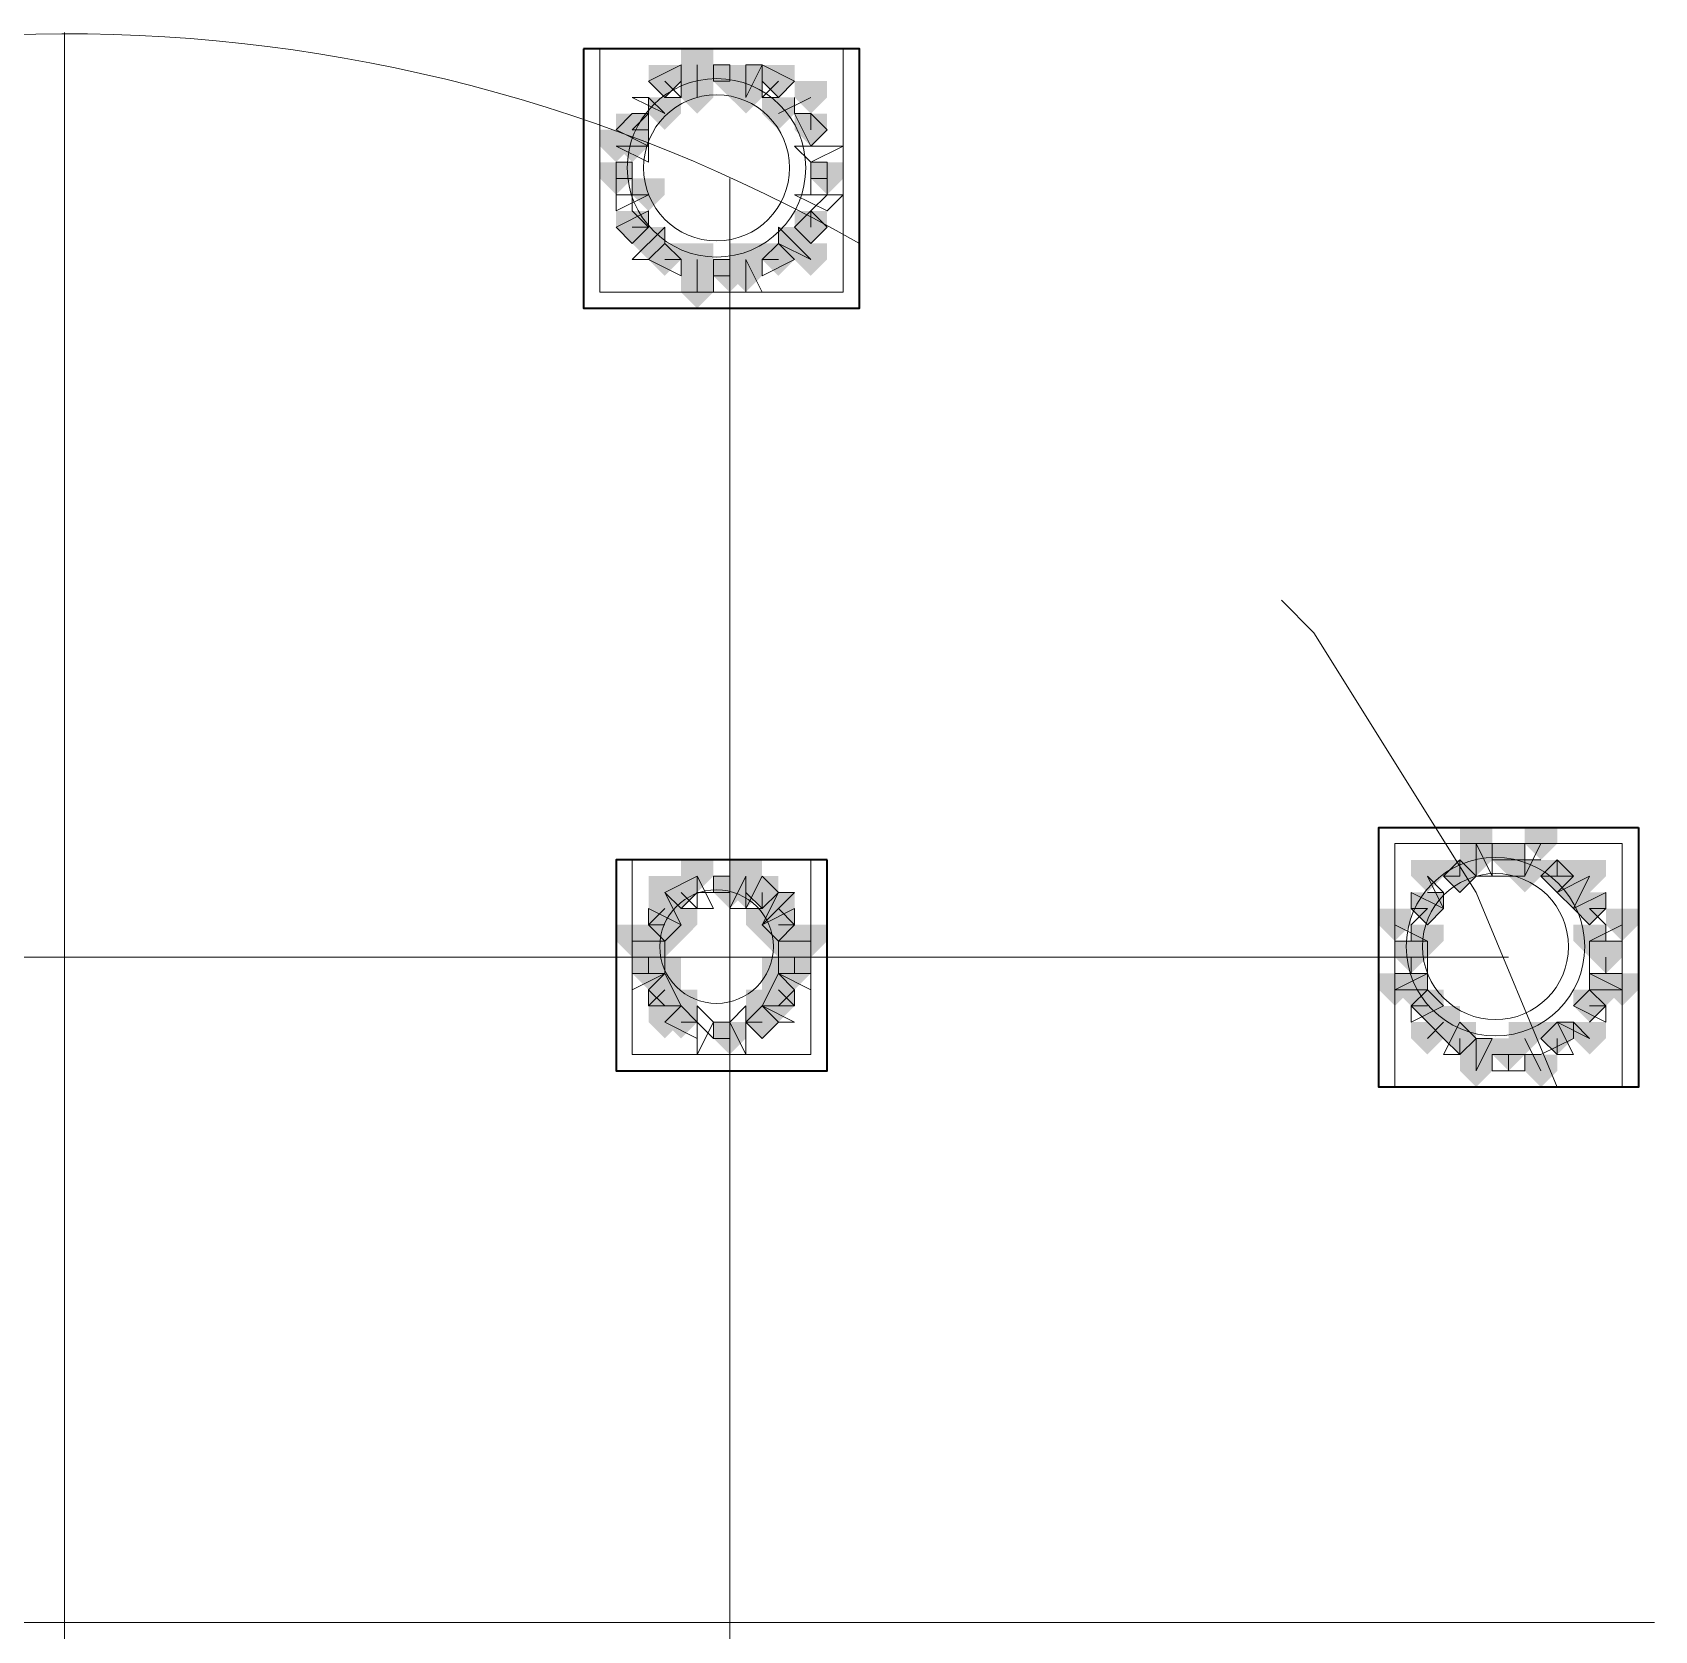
# Model space of a CAD drawing. Header units: millimetres. Extents: x 2315 to 4619, y 1334 to 1897.
# Drawn here: x 4157.93 to 4164.03, y 1541.67 to 1547.68 of the extents above; entities that cross this region are included whole.
import ezdxf

# ---------------------------------------------------------------- set-up
doc = ezdxf.new("R2010")
doc.units = ezdxf.units.MM
for name, color, linetype, true_color in [('PDF_10', 7, 'Continuous', 0x00b85c), ('PDF_AXIS', 7, 'Continuous', 0x00b85c), ('PDF_柱构件', 7, 'Continuous', 0x00b85c), ('PDF_转运站初步方案', 7, 'Continuous', 0x00b85c)]:
    doc.layers.add(name, color=color, linetype=linetype, true_color=true_color)
doc.layers.add('PDF_中心线层', color=1, linetype='Continuous')
doc.layers.add('PDF_粗实线层', color=7, linetype='Continuous')

msp = doc.modelspace()

# ---------------------------------------------------------------- hatches: boundary and pattern name
at = {"layer": 'PDF_10', "transparency": 33554559}
for points in [[(4160.3059, 1547.5601), (4160.2448, 1547.5601), (4160.2448, 1547.499), (4160.3059, 1547.4379), (4160.367, 1547.499), (4160.367, 1547.5601)], [(4160.3059, 1547.5601), (4160.2448, 1547.5601), (4160.2448, 1547.499), (4160.3059, 1547.4379), (4160.367, 1547.499), (4160.367, 1547.5601)], [(4160.5502, 1547.5601), (4160.4891, 1547.5601), (4160.4891, 1547.499), (4160.5502, 1547.4379), (4160.6113, 1547.499), (4160.6113, 1547.5601)], [(4160.5502, 1547.5601), (4160.4891, 1547.5601), (4160.4891, 1547.499), (4160.5502, 1547.4379), (4160.6113, 1547.499), (4160.6113, 1547.5601)], [(4160.7335, 1547.5601), (4160.6724, 1547.5601), (4160.6724, 1547.499), (4160.7335, 1547.4379), (4160.7945, 1547.499), (4160.7945, 1547.5601)], [(4160.7335, 1547.5601), (4160.6724, 1547.5601), (4160.6724, 1547.499), (4160.7335, 1547.4379), (4160.7945, 1547.499), (4160.7945, 1547.5601)], [(4160.1837, 1547.3768), (4160.1226, 1547.3768), (4160.1226, 1547.3157), (4160.1837, 1547.2547), (4160.2448, 1547.3157), (4160.2448, 1547.3768)], [(4160.1837, 1547.3768), (4160.1226, 1547.3768), (4160.1226, 1547.3157), (4160.1837, 1547.2547), (4160.2448, 1547.3157), (4160.2448, 1547.3768)], [(4160.8556, 1547.3768), (4160.7945, 1547.3768), (4160.7945, 1547.3157), (4160.8556, 1547.2547), (4160.9167, 1547.3157), (4160.9167, 1547.3768)], [(4160.8556, 1547.3768), (4160.7945, 1547.3768), (4160.7945, 1547.3157), (4160.8556, 1547.2547), (4160.9167, 1547.3157), (4160.9167, 1547.3768)], [(4160.8556, 1547.3768), (4160.7945, 1547.3768), (4160.7945, 1547.3157), (4160.8556, 1547.2547), (4160.9167, 1547.3157), (4160.9167, 1547.3768)], [(4160.1226, 1547.1936), (4160.0616, 1547.1936), (4160.0616, 1547.1325), (4160.1226, 1547.0714), (4160.1837, 1547.1325), (4160.1837, 1547.1936)], [(4160.1226, 1547.1936), (4160.0616, 1547.1936), (4160.0616, 1547.1325), (4160.1226, 1547.0714), (4160.1837, 1547.1325), (4160.1837, 1547.1936)], [(4160.9167, 1547.1936), (4160.8556, 1547.1936), (4160.8556, 1547.1325), (4160.9167, 1547.0714), (4160.9778, 1547.1325), (4160.9778, 1547.1936)], [(4160.9167, 1547.1936), (4160.8556, 1547.1936), (4160.8556, 1547.1325), (4160.9167, 1547.0714), (4160.9778, 1547.1325), (4160.9778, 1547.1936)], [(4160.1837, 1547.0103), (4160.1226, 1547.0103), (4160.1226, 1546.9493), (4160.1837, 1546.8882), (4160.2448, 1546.9493), (4160.2448, 1547.0103)], [(4160.1837, 1547.0103), (4160.1226, 1547.0103), (4160.1226, 1546.9493), (4160.1837, 1546.8882), (4160.2448, 1546.9493), (4160.2448, 1547.0103)], [(4160.8556, 1547.0103), (4160.7945, 1547.0103), (4160.7945, 1546.9493), (4160.8556, 1546.8882), (4160.9167, 1546.9493), (4160.9167, 1547.0103)], [(4160.8556, 1547.0103), (4160.7945, 1547.0103), (4160.7945, 1546.9493), (4160.8556, 1546.8882), (4160.9167, 1546.9493), (4160.9167, 1547.0103)], [(4160.8556, 1547.0103), (4160.7945, 1547.0103), (4160.7945, 1546.9493), (4160.8556, 1546.8882), (4160.9167, 1546.9493), (4160.9167, 1547.0103)], [(4160.3059, 1546.8882), (4160.2448, 1546.8882), (4160.2448, 1546.8271), (4160.3059, 1546.766), (4160.367, 1546.8271), (4160.367, 1546.8882)], [(4160.3059, 1546.8882), (4160.2448, 1546.8882), (4160.2448, 1546.8271), (4160.3059, 1546.766), (4160.367, 1546.8271), (4160.367, 1546.8882)], [(4160.7335, 1546.8882), (4160.6724, 1546.8882), (4160.6724, 1546.8271), (4160.7335, 1546.766), (4160.7945, 1546.8271), (4160.7945, 1546.8882)], [(4160.7335, 1546.8882), (4160.6724, 1546.8882), (4160.6724, 1546.8271), (4160.7335, 1546.766), (4160.7945, 1546.8271), (4160.7945, 1546.8882)], [(4160.5502, 1546.8271), (4160.4891, 1546.8271), (4160.4891, 1546.766), (4160.5502, 1546.7049), (4160.6113, 1546.766), (4160.6113, 1546.8271)], [(4160.5502, 1546.8271), (4160.4891, 1546.8271), (4160.4891, 1546.766), (4160.5502, 1546.7049), (4160.6113, 1546.766), (4160.6113, 1546.8271)], [(4160.5502, 1546.8271), (4160.4891, 1546.8271), (4160.4891, 1546.766), (4160.5502, 1546.7049), (4160.6113, 1546.766), (4160.6113, 1546.8271)], [(4163.4821, 1544.6282), (4163.421, 1544.6282), (4163.421, 1544.5671), (4163.4821, 1544.506), (4163.5432, 1544.5671), (4163.5432, 1544.6282)], [(4163.4821, 1544.6282), (4163.421, 1544.6282), (4163.421, 1544.5671), (4163.4821, 1544.506), (4163.5432, 1544.5671), (4163.5432, 1544.6282)], [(4163.4821, 1544.6282), (4163.421, 1544.6282), (4163.421, 1544.5671), (4163.4821, 1544.506), (4163.5432, 1544.5671), (4163.5432, 1544.6282)], [(4163.2989, 1544.5671), (4163.2378, 1544.5671), (4163.2378, 1544.506), (4163.2989, 1544.4449), (4163.3599, 1544.506), (4163.3599, 1544.5671)], [(4163.2989, 1544.5671), (4163.2378, 1544.5671), (4163.2378, 1544.506), (4163.2989, 1544.4449), (4163.3599, 1544.506), (4163.3599, 1544.5671)], [(4163.6653, 1544.5671), (4163.6043, 1544.5671), (4163.6043, 1544.506), (4163.6653, 1544.4449), (4163.7264, 1544.506), (4163.7264, 1544.5671)], [(4163.6653, 1544.5671), (4163.6043, 1544.5671), (4163.6043, 1544.506), (4163.6653, 1544.4449), (4163.7264, 1544.506), (4163.7264, 1544.5671)], [(4160.367, 1544.506), (4160.3059, 1544.506), (4160.3059, 1544.4449), (4160.367, 1544.3839), (4160.428, 1544.4449), (4160.428, 1544.506)], [(4160.367, 1544.506), (4160.3059, 1544.506), (4160.3059, 1544.4449), (4160.367, 1544.3839), (4160.428, 1544.4449), (4160.428, 1544.506)], [(4160.5502, 1544.506), (4160.4891, 1544.506), (4160.4891, 1544.4449), (4160.5502, 1544.3839), (4160.6113, 1544.4449), (4160.6113, 1544.506)], [(4160.5502, 1544.506), (4160.4891, 1544.506), (4160.4891, 1544.4449), (4160.5502, 1544.3839), (4160.6113, 1544.4449), (4160.6113, 1544.506)], [(4160.6724, 1544.506), (4160.6113, 1544.506), (4160.6113, 1544.4449), (4160.6724, 1544.3839), (4160.7335, 1544.4449), (4160.7335, 1544.506)], [(4160.6724, 1544.506), (4160.6113, 1544.506), (4160.6113, 1544.4449), (4160.6724, 1544.3839), (4160.7335, 1544.4449), (4160.7335, 1544.506)], [(4163.1767, 1544.4449), (4163.1156, 1544.4449), (4163.1156, 1544.3839), (4163.1767, 1544.3228), (4163.2378, 1544.3839), (4163.2378, 1544.4449)], [(4163.1767, 1544.4449), (4163.1156, 1544.4449), (4163.1156, 1544.3839), (4163.1767, 1544.3228), (4163.2378, 1544.3839), (4163.2378, 1544.4449)], [(4163.7875, 1544.4449), (4163.7264, 1544.4449), (4163.7264, 1544.3839), (4163.7875, 1544.3228), (4163.8486, 1544.3839), (4163.8486, 1544.4449)], [(4163.7875, 1544.4449), (4163.7264, 1544.4449), (4163.7264, 1544.3839), (4163.7875, 1544.3228), (4163.8486, 1544.3839), (4163.8486, 1544.4449)], [(4160.3059, 1544.3839), (4160.2448, 1544.3839), (4160.2448, 1544.3228), (4160.3059, 1544.2617), (4160.367, 1544.3228), (4160.367, 1544.3839)], [(4160.3059, 1544.3839), (4160.2448, 1544.3839), (4160.2448, 1544.3228), (4160.3059, 1544.2617), (4160.367, 1544.3228), (4160.367, 1544.3839)], [(4160.7335, 1544.3839), (4160.6724, 1544.3839), (4160.6724, 1544.3228), (4160.7335, 1544.2617), (4160.7945, 1544.3228), (4160.7945, 1544.3839)], [(4160.7335, 1544.3839), (4160.6724, 1544.3839), (4160.6724, 1544.3228), (4160.7335, 1544.2617), (4160.7945, 1544.3228), (4160.7945, 1544.3839)], [(4160.2448, 1544.2617), (4160.1837, 1544.2617), (4160.1837, 1544.2006), (4160.2448, 1544.1395), (4160.3059, 1544.2006), (4160.3059, 1544.2617)], [(4160.2448, 1544.2617), (4160.1837, 1544.2617), (4160.1837, 1544.2006), (4160.2448, 1544.1395), (4160.3059, 1544.2006), (4160.3059, 1544.2617)], [(4160.2448, 1544.2617), (4160.1837, 1544.2617), (4160.1837, 1544.2006), (4160.2448, 1544.1395), (4160.3059, 1544.2006), (4160.3059, 1544.2617)], [(4160.7945, 1544.2617), (4160.7335, 1544.2617), (4160.7335, 1544.2006), (4160.7945, 1544.1395), (4160.8556, 1544.2006), (4160.8556, 1544.2617)], [(4160.7945, 1544.2617), (4160.7335, 1544.2617), (4160.7335, 1544.2006), (4160.7945, 1544.1395), (4160.8556, 1544.2006), (4160.8556, 1544.2617)], [(4160.7945, 1544.2617), (4160.7335, 1544.2617), (4160.7335, 1544.2006), (4160.7945, 1544.1395), (4160.8556, 1544.2006), (4160.8556, 1544.2617)], [(4163.1156, 1544.2617), (4163.0545, 1544.2617), (4163.0545, 1544.2006), (4163.1156, 1544.1395), (4163.1767, 1544.2006), (4163.1767, 1544.2617)], [(4163.1156, 1544.2617), (4163.0545, 1544.2617), (4163.0545, 1544.2006), (4163.1156, 1544.1395), (4163.1767, 1544.2006), (4163.1767, 1544.2617)], [(4163.8486, 1544.2617), (4163.7875, 1544.2617), (4163.7875, 1544.2006), (4163.8486, 1544.1395), (4163.9097, 1544.2006), (4163.9097, 1544.2617)], [(4163.8486, 1544.2617), (4163.7875, 1544.2617), (4163.7875, 1544.2006), (4163.8486, 1544.1395), (4163.9097, 1544.2006), (4163.9097, 1544.2617)], [(4163.8486, 1544.2617), (4163.7875, 1544.2617), (4163.7875, 1544.2006), (4163.8486, 1544.1395), (4163.9097, 1544.2006), (4163.9097, 1544.2617)], [(4160.3059, 1544.1395), (4160.2448, 1544.1395), (4160.2448, 1544.0784), (4160.3059, 1544.0174), (4160.367, 1544.0784), (4160.367, 1544.1395)], [(4160.3059, 1544.1395), (4160.2448, 1544.1395), (4160.2448, 1544.0784), (4160.3059, 1544.0174), (4160.367, 1544.0784), (4160.367, 1544.1395)], [(4160.7335, 1544.1395), (4160.6724, 1544.1395), (4160.6724, 1544.0784), (4160.7335, 1544.0174), (4160.7945, 1544.0784), (4160.7945, 1544.1395)], [(4160.7335, 1544.1395), (4160.6724, 1544.1395), (4160.6724, 1544.0784), (4160.7335, 1544.0174), (4160.7945, 1544.0784), (4160.7945, 1544.1395)], [(4163.1767, 1544.0784), (4163.1156, 1544.0784), (4163.1156, 1544.0174), (4163.1767, 1543.9563), (4163.2378, 1544.0174), (4163.2378, 1544.0784)], [(4163.1767, 1544.0784), (4163.1156, 1544.0784), (4163.1156, 1544.0174), (4163.1767, 1543.9563), (4163.2378, 1544.0174), (4163.2378, 1544.0784)], [(4163.7875, 1544.0784), (4163.7264, 1544.0784), (4163.7264, 1544.0174), (4163.7875, 1543.9563), (4163.8486, 1544.0174), (4163.8486, 1544.0784)], [(4163.7875, 1544.0784), (4163.7264, 1544.0784), (4163.7264, 1544.0174), (4163.7875, 1543.9563), (4163.8486, 1544.0174), (4163.8486, 1544.0784)], [(4160.367, 1544.0174), (4160.3059, 1544.0174), (4160.3059, 1543.9563), (4160.367, 1543.8952), (4160.428, 1543.9563), (4160.428, 1544.0174)], [(4160.367, 1544.0174), (4160.3059, 1544.0174), (4160.3059, 1543.9563), (4160.367, 1543.8952), (4160.428, 1543.9563), (4160.428, 1544.0174)], [(4160.6724, 1544.0174), (4160.6113, 1544.0174), (4160.6113, 1543.9563), (4160.6724, 1543.8952), (4160.7335, 1543.9563), (4160.7335, 1544.0174)], [(4160.6724, 1544.0174), (4160.6113, 1544.0174), (4160.6113, 1543.9563), (4160.6724, 1543.8952), (4160.7335, 1543.9563), (4160.7335, 1544.0174)], [(4160.6724, 1544.0174), (4160.6113, 1544.0174), (4160.6113, 1543.9563), (4160.6724, 1543.8952), (4160.7335, 1543.9563), (4160.7335, 1544.0174)], [(4160.5502, 1543.9563), (4160.4891, 1543.9563), (4160.4891, 1543.8952), (4160.5502, 1543.8341), (4160.6113, 1543.8952), (4160.6113, 1543.9563)], [(4160.5502, 1543.9563), (4160.4891, 1543.9563), (4160.4891, 1543.8952), (4160.5502, 1543.8341), (4160.6113, 1543.8952), (4160.6113, 1543.9563)], [(4163.2989, 1543.9563), (4163.2378, 1543.9563), (4163.2378, 1543.8952), (4163.2989, 1543.8341), (4163.3599, 1543.8952), (4163.3599, 1543.9563)], [(4163.2989, 1543.9563), (4163.2378, 1543.9563), (4163.2378, 1543.8952), (4163.2989, 1543.8341), (4163.3599, 1543.8952), (4163.3599, 1543.9563)], [(4163.6653, 1543.9563), (4163.6043, 1543.9563), (4163.6043, 1543.8952), (4163.6653, 1543.8341), (4163.7264, 1543.8952), (4163.7264, 1543.9563)], [(4163.6653, 1543.9563), (4163.6043, 1543.9563), (4163.6043, 1543.8952), (4163.6653, 1543.8341), (4163.7264, 1543.8952), (4163.7264, 1543.9563)], [(4163.4821, 1543.8952), (4163.421, 1543.8952), (4163.421, 1543.8341), (4163.4821, 1543.773), (4163.5432, 1543.8341), (4163.5432, 1543.8952)], [(4163.4821, 1543.8952), (4163.421, 1543.8952), (4163.421, 1543.8341), (4163.4821, 1543.773), (4163.5432, 1543.8341), (4163.5432, 1543.8952)]]:
    msp.add_hatch(color=256, dxfattribs=at).paths.add_polyline_path(points)
at = {"layer": 'PDF_柱构件', "transparency": 33554559}
for points in [[(4160.428, 1547.6211), (4160.367, 1547.6211), (4160.367, 1547.5601), (4160.428, 1547.499), (4160.4891, 1547.5601), (4160.4891, 1547.6211)], [(4160.428, 1547.5601), (4160.367, 1547.5601), (4160.367, 1547.499), (4160.428, 1547.4379), (4160.4891, 1547.499), (4160.4891, 1547.5601)], [(4160.6113, 1547.5601), (4160.5502, 1547.5601), (4160.5502, 1547.499), (4160.6113, 1547.4379), (4160.6724, 1547.499), (4160.6724, 1547.5601)], [(4160.428, 1547.499), (4160.367, 1547.499), (4160.367, 1547.4379), (4160.428, 1547.3768), (4160.4891, 1547.4379), (4160.4891, 1547.499)], [(4160.6113, 1547.499), (4160.5502, 1547.499), (4160.5502, 1547.4379), (4160.6113, 1547.3768), (4160.6724, 1547.4379), (4160.6724, 1547.499)], [(4160.8556, 1547.499), (4160.7945, 1547.499), (4160.7945, 1547.4379), (4160.8556, 1547.3768), (4160.9167, 1547.4379), (4160.9167, 1547.499)], [(4160.3059, 1547.4379), (4160.2448, 1547.4379), (4160.2448, 1547.3768), (4160.3059, 1547.3157), (4160.367, 1547.3768), (4160.367, 1547.4379)], [(4160.7335, 1547.4379), (4160.6724, 1547.4379), (4160.6724, 1547.3768), (4160.7335, 1547.3157), (4160.7945, 1547.3768), (4160.7945, 1547.4379)], [(4160.1226, 1547.3157), (4160.0616, 1547.3157), (4160.0616, 1547.2547), (4160.1226, 1547.1936), (4160.1837, 1547.2547), (4160.1837, 1547.3157)], [(4160.1837, 1547.3157), (4160.1226, 1547.3157), (4160.1226, 1547.2547), (4160.1837, 1547.1936), (4160.2448, 1547.2547), (4160.2448, 1547.3157)], [(4160.2448, 1547.1325), (4160.1837, 1547.1325), (4160.1837, 1547.0714), (4160.2448, 1547.0103), (4160.3059, 1547.0714), (4160.3059, 1547.1325)], [(4160.2448, 1546.9493), (4160.1837, 1546.9493), (4160.1837, 1546.8882), (4160.2448, 1546.8271), (4160.3059, 1546.8882), (4160.3059, 1546.9493)], [(4160.7945, 1546.9493), (4160.7335, 1546.9493), (4160.7335, 1546.8882), (4160.7945, 1546.8271), (4160.8556, 1546.8882), (4160.8556, 1546.9493)], [(4160.428, 1546.8882), (4160.367, 1546.8882), (4160.367, 1546.8271), (4160.428, 1546.766), (4160.4891, 1546.8271), (4160.4891, 1546.8882)], [(4160.6113, 1546.8882), (4160.5502, 1546.8882), (4160.5502, 1546.8271), (4160.6113, 1546.766), (4160.6724, 1546.8271), (4160.6724, 1546.8882)], [(4160.8556, 1546.8882), (4160.7945, 1546.8882), (4160.7945, 1546.8271), (4160.8556, 1546.766), (4160.9167, 1546.8271), (4160.9167, 1546.8882)], [(4160.428, 1546.8271), (4160.367, 1546.8271), (4160.367, 1546.766), (4160.428, 1546.7049), (4160.4891, 1546.766), (4160.4891, 1546.8271)], [(4160.6113, 1546.8271), (4160.5502, 1546.8271), (4160.5502, 1546.766), (4160.6113, 1546.7049), (4160.6724, 1546.766), (4160.6724, 1546.8271)], [(4160.428, 1546.766), (4160.367, 1546.766), (4160.367, 1546.7049), (4160.428, 1546.6439), (4160.4891, 1546.7049), (4160.4891, 1546.766)], [(4163.3599, 1544.6893), (4163.2989, 1544.6893), (4163.2989, 1544.6282), (4163.3599, 1544.5671), (4163.421, 1544.6282), (4163.421, 1544.6893)], [(4163.6043, 1544.6893), (4163.5432, 1544.6893), (4163.5432, 1544.6282), (4163.6043, 1544.5671), (4163.6653, 1544.6282), (4163.6653, 1544.6893)], [(4163.3599, 1544.6282), (4163.2989, 1544.6282), (4163.2989, 1544.5671), (4163.3599, 1544.506), (4163.421, 1544.5671), (4163.421, 1544.6282)], [(4160.428, 1544.5671), (4160.367, 1544.5671), (4160.367, 1544.506), (4160.428, 1544.4449), (4160.4891, 1544.506), (4160.4891, 1544.5671)], [(4160.6113, 1544.5671), (4160.5502, 1544.5671), (4160.5502, 1544.506), (4160.6113, 1544.4449), (4160.6724, 1544.506), (4160.6724, 1544.5671)], [(4163.1767, 1544.5671), (4163.1156, 1544.5671), (4163.1156, 1544.506), (4163.1767, 1544.4449), (4163.2378, 1544.506), (4163.2378, 1544.5671)], [(4163.5432, 1544.5671), (4163.4821, 1544.5671), (4163.4821, 1544.506), (4163.5432, 1544.4449), (4163.6043, 1544.506), (4163.6043, 1544.5671)], [(4163.7875, 1544.5671), (4163.7264, 1544.5671), (4163.7264, 1544.506), (4163.7875, 1544.4449), (4163.8486, 1544.506), (4163.8486, 1544.5671)], [(4160.3059, 1544.506), (4160.2448, 1544.506), (4160.2448, 1544.4449), (4160.3059, 1544.3839), (4160.367, 1544.4449), (4160.367, 1544.506)], [(4160.6113, 1544.506), (4160.5502, 1544.506), (4160.5502, 1544.4449), (4160.6113, 1544.3839), (4160.6724, 1544.4449), (4160.6724, 1544.506)], [(4163.7264, 1544.506), (4163.6653, 1544.506), (4163.6653, 1544.4449), (4163.7264, 1544.3839), (4163.7875, 1544.4449), (4163.7875, 1544.506)], [(4160.3059, 1544.4449), (4160.2448, 1544.4449), (4160.2448, 1544.3839), (4160.3059, 1544.3228), (4160.367, 1544.3839), (4160.367, 1544.4449)], [(4160.7335, 1544.4449), (4160.6724, 1544.4449), (4160.6724, 1544.3839), (4160.7335, 1544.3228), (4160.7945, 1544.3839), (4160.7945, 1544.4449)], [(4160.367, 1544.3839), (4160.3059, 1544.3839), (4160.3059, 1544.3228), (4160.367, 1544.2617), (4160.428, 1544.3228), (4160.428, 1544.3839)], [(4160.6724, 1544.3839), (4160.6113, 1544.3839), (4160.6113, 1544.3228), (4160.6724, 1544.2617), (4160.7335, 1544.3228), (4160.7335, 1544.3839)], [(4163.0545, 1544.3839), (4162.9935, 1544.3839), (4162.9935, 1544.3228), (4163.0545, 1544.2617), (4163.1156, 1544.3228), (4163.1156, 1544.3839)], [(4163.9097, 1544.3839), (4163.8486, 1544.3839), (4163.8486, 1544.3228), (4163.9097, 1544.2617), (4163.9708, 1544.3228), (4163.9708, 1544.3839)], [(4160.1837, 1544.3228), (4160.1226, 1544.3228), (4160.1226, 1544.2617), (4160.1837, 1544.2006), (4160.2448, 1544.2617), (4160.2448, 1544.3228)], [(4160.2448, 1544.3228), (4160.1837, 1544.3228), (4160.1837, 1544.2617), (4160.2448, 1544.2006), (4160.3059, 1544.2617), (4160.3059, 1544.3228)], [(4160.3059, 1544.3228), (4160.2448, 1544.3228), (4160.2448, 1544.2617), (4160.3059, 1544.2006), (4160.367, 1544.2617), (4160.367, 1544.3228)], [(4160.7335, 1544.3228), (4160.6724, 1544.3228), (4160.6724, 1544.2617), (4160.7335, 1544.2006), (4160.7945, 1544.2617), (4160.7945, 1544.3228)], [(4160.7945, 1544.3228), (4160.7335, 1544.3228), (4160.7335, 1544.2617), (4160.7945, 1544.2006), (4160.8556, 1544.2617), (4160.8556, 1544.3228)], [(4160.8556, 1544.3228), (4160.7945, 1544.3228), (4160.7945, 1544.2617), (4160.8556, 1544.2006), (4160.9167, 1544.2617), (4160.9167, 1544.3228)], [(4163.1767, 1544.3228), (4163.1156, 1544.3228), (4163.1156, 1544.2617), (4163.1767, 1544.2006), (4163.2378, 1544.2617), (4163.2378, 1544.3228)], [(4163.7875, 1544.3228), (4163.7264, 1544.3228), (4163.7264, 1544.2617), (4163.7875, 1544.2006), (4163.8486, 1544.2617), (4163.8486, 1544.3228)], [(4160.2448, 1544.2006), (4160.1837, 1544.2006), (4160.1837, 1544.1395), (4160.2448, 1544.0784), (4160.3059, 1544.1395), (4160.3059, 1544.2006)], [(4160.3059, 1544.2006), (4160.2448, 1544.2006), (4160.2448, 1544.1395), (4160.3059, 1544.0784), (4160.367, 1544.1395), (4160.367, 1544.2006)], [(4160.7335, 1544.2006), (4160.6724, 1544.2006), (4160.6724, 1544.1395), (4160.7335, 1544.0784), (4160.7945, 1544.1395), (4160.7945, 1544.2006)], [(4160.7945, 1544.2006), (4160.7335, 1544.2006), (4160.7335, 1544.1395), (4160.7945, 1544.0784), (4160.8556, 1544.1395), (4160.8556, 1544.2006)], [(4163.0545, 1544.1395), (4162.9935, 1544.1395), (4162.9935, 1544.0784), (4163.0545, 1544.0174), (4163.1156, 1544.0784), (4163.1156, 1544.1395)], [(4163.1156, 1544.1395), (4163.0545, 1544.1395), (4163.0545, 1544.0784), (4163.1156, 1544.0174), (4163.1767, 1544.0784), (4163.1767, 1544.1395)], [(4163.8486, 1544.1395), (4163.7875, 1544.1395), (4163.7875, 1544.0784), (4163.8486, 1544.0174), (4163.9097, 1544.0784), (4163.9097, 1544.1395)], [(4163.9097, 1544.1395), (4163.8486, 1544.1395), (4163.8486, 1544.0784), (4163.9097, 1544.0174), (4163.9708, 1544.0784), (4163.9708, 1544.1395)], [(4160.3059, 1544.0784), (4160.2448, 1544.0784), (4160.2448, 1544.0174), (4160.3059, 1543.9563), (4160.367, 1544.0174), (4160.367, 1544.0784)], [(4160.367, 1544.0784), (4160.3059, 1544.0784), (4160.3059, 1544.0174), (4160.367, 1543.9563), (4160.428, 1544.0174), (4160.428, 1544.0784)], [(4160.6724, 1544.0784), (4160.6113, 1544.0784), (4160.6113, 1544.0174), (4160.6724, 1543.9563), (4160.7335, 1544.0174), (4160.7335, 1544.0784)], [(4160.7335, 1544.0784), (4160.6724, 1544.0784), (4160.6724, 1544.0174), (4160.7335, 1543.9563), (4160.7945, 1544.0174), (4160.7945, 1544.0784)], [(4160.3059, 1544.0174), (4160.2448, 1544.0174), (4160.2448, 1543.9563), (4160.3059, 1543.8952), (4160.367, 1543.9563), (4160.367, 1544.0174)], [(4163.2378, 1544.0174), (4163.1767, 1544.0174), (4163.1767, 1543.9563), (4163.2378, 1543.8952), (4163.2989, 1543.9563), (4163.2989, 1544.0174)], [(4163.1767, 1543.9563), (4163.1156, 1543.9563), (4163.1156, 1543.8952), (4163.1767, 1543.8341), (4163.2378, 1543.8952), (4163.2378, 1543.9563)], [(4163.5432, 1543.9563), (4163.4821, 1543.9563), (4163.4821, 1543.8952), (4163.5432, 1543.8341), (4163.6043, 1543.8952), (4163.6043, 1543.9563)], [(4163.7875, 1543.9563), (4163.7264, 1543.9563), (4163.7264, 1543.8952), (4163.7875, 1543.8341), (4163.8486, 1543.8952), (4163.8486, 1543.9563)], [(4163.3599, 1543.8952), (4163.2989, 1543.8952), (4163.2989, 1543.8341), (4163.3599, 1543.773), (4163.421, 1543.8341), (4163.421, 1543.8952)], [(4163.3599, 1543.8341), (4163.2989, 1543.8341), (4163.2989, 1543.773), (4163.3599, 1543.712), (4163.421, 1543.773), (4163.421, 1543.8341)], [(4163.6043, 1543.8341), (4163.5432, 1543.8341), (4163.5432, 1543.773), (4163.6043, 1543.712), (4163.6653, 1543.773), (4163.6653, 1543.8341)]]:
    msp.add_hatch(color=256, dxfattribs=at).paths.add_polyline_path(points)
at = {"layer": 'PDF_转运站初步方案', "transparency": 33554559}
for points in [[(4160.3059, 1547.5601), (4160.2448, 1547.5601), (4160.2448, 1547.499), (4160.3059, 1547.4379), (4160.367, 1547.499), (4160.367, 1547.5601)], [(4160.3059, 1547.5601), (4160.2448, 1547.5601), (4160.2448, 1547.499), (4160.3059, 1547.4379), (4160.367, 1547.499), (4160.367, 1547.5601)], [(4160.5502, 1547.5601), (4160.4891, 1547.5601), (4160.4891, 1547.499), (4160.5502, 1547.4379), (4160.6113, 1547.499), (4160.6113, 1547.5601)], [(4160.5502, 1547.5601), (4160.4891, 1547.5601), (4160.4891, 1547.499), (4160.5502, 1547.4379), (4160.6113, 1547.499), (4160.6113, 1547.5601)], [(4160.7335, 1547.5601), (4160.6724, 1547.5601), (4160.6724, 1547.499), (4160.7335, 1547.4379), (4160.7945, 1547.499), (4160.7945, 1547.5601)], [(4160.7335, 1547.5601), (4160.6724, 1547.5601), (4160.6724, 1547.499), (4160.7335, 1547.4379), (4160.7945, 1547.499), (4160.7945, 1547.5601)], [(4160.1837, 1547.3768), (4160.1226, 1547.3768), (4160.1226, 1547.3157), (4160.1837, 1547.2547), (4160.2448, 1547.3157), (4160.2448, 1547.3768)], [(4160.1837, 1547.3768), (4160.1226, 1547.3768), (4160.1226, 1547.3157), (4160.1837, 1547.2547), (4160.2448, 1547.3157), (4160.2448, 1547.3768)], [(4160.8556, 1547.3768), (4160.7945, 1547.3768), (4160.7945, 1547.3157), (4160.8556, 1547.2547), (4160.9167, 1547.3157), (4160.9167, 1547.3768)], [(4160.8556, 1547.3768), (4160.7945, 1547.3768), (4160.7945, 1547.3157), (4160.8556, 1547.2547), (4160.9167, 1547.3157), (4160.9167, 1547.3768)], [(4160.1226, 1547.1936), (4160.0616, 1547.1936), (4160.0616, 1547.1325), (4160.1226, 1547.0714), (4160.1837, 1547.1325), (4160.1837, 1547.1936)], [(4160.1226, 1547.1936), (4160.0616, 1547.1936), (4160.0616, 1547.1325), (4160.1226, 1547.0714), (4160.1837, 1547.1325), (4160.1837, 1547.1936)], [(4160.9167, 1547.1936), (4160.8556, 1547.1936), (4160.8556, 1547.1325), (4160.9167, 1547.0714), (4160.9778, 1547.1325), (4160.9778, 1547.1936)], [(4160.9167, 1547.1936), (4160.8556, 1547.1936), (4160.8556, 1547.1325), (4160.9167, 1547.0714), (4160.9778, 1547.1325), (4160.9778, 1547.1936)], [(4160.1837, 1547.0103), (4160.1226, 1547.0103), (4160.1226, 1546.9493), (4160.1837, 1546.8882), (4160.2448, 1546.9493), (4160.2448, 1547.0103)], [(4160.1837, 1547.0103), (4160.1226, 1547.0103), (4160.1226, 1546.9493), (4160.1837, 1546.8882), (4160.2448, 1546.9493), (4160.2448, 1547.0103)], [(4160.8556, 1547.0103), (4160.7945, 1547.0103), (4160.7945, 1546.9493), (4160.8556, 1546.8882), (4160.9167, 1546.9493), (4160.9167, 1547.0103)], [(4160.8556, 1547.0103), (4160.7945, 1547.0103), (4160.7945, 1546.9493), (4160.8556, 1546.8882), (4160.9167, 1546.9493), (4160.9167, 1547.0103)], [(4160.3059, 1546.8882), (4160.2448, 1546.8882), (4160.2448, 1546.8271), (4160.3059, 1546.766), (4160.367, 1546.8271), (4160.367, 1546.8882)], [(4160.3059, 1546.8882), (4160.2448, 1546.8882), (4160.2448, 1546.8271), (4160.3059, 1546.766), (4160.367, 1546.8271), (4160.367, 1546.8882)], [(4160.7335, 1546.8882), (4160.6724, 1546.8882), (4160.6724, 1546.8271), (4160.7335, 1546.766), (4160.7945, 1546.8271), (4160.7945, 1546.8882)], [(4160.7335, 1546.8882), (4160.6724, 1546.8882), (4160.6724, 1546.8271), (4160.7335, 1546.766), (4160.7945, 1546.8271), (4160.7945, 1546.8882)], [(4160.5502, 1546.8271), (4160.4891, 1546.8271), (4160.4891, 1546.766), (4160.5502, 1546.7049), (4160.6113, 1546.766), (4160.6113, 1546.8271)], [(4160.5502, 1546.8271), (4160.4891, 1546.8271), (4160.4891, 1546.766), (4160.5502, 1546.7049), (4160.6113, 1546.766), (4160.6113, 1546.8271)], [(4163.4821, 1544.6282), (4163.421, 1544.6282), (4163.421, 1544.5671), (4163.4821, 1544.506), (4163.5432, 1544.5671), (4163.5432, 1544.6282)], [(4163.4821, 1544.6282), (4163.421, 1544.6282), (4163.421, 1544.5671), (4163.4821, 1544.506), (4163.5432, 1544.5671), (4163.5432, 1544.6282)], [(4163.2989, 1544.5671), (4163.2378, 1544.5671), (4163.2378, 1544.506), (4163.2989, 1544.4449), (4163.3599, 1544.506), (4163.3599, 1544.5671)], [(4163.2989, 1544.5671), (4163.2378, 1544.5671), (4163.2378, 1544.506), (4163.2989, 1544.4449), (4163.3599, 1544.506), (4163.3599, 1544.5671)], [(4163.6653, 1544.5671), (4163.6043, 1544.5671), (4163.6043, 1544.506), (4163.6653, 1544.4449), (4163.7264, 1544.506), (4163.7264, 1544.5671)], [(4163.6653, 1544.5671), (4163.6043, 1544.5671), (4163.6043, 1544.506), (4163.6653, 1544.4449), (4163.7264, 1544.506), (4163.7264, 1544.5671)], [(4160.367, 1544.506), (4160.3059, 1544.506), (4160.3059, 1544.4449), (4160.367, 1544.3839), (4160.428, 1544.4449), (4160.428, 1544.506)], [(4160.367, 1544.506), (4160.3059, 1544.506), (4160.3059, 1544.4449), (4160.367, 1544.3839), (4160.428, 1544.4449), (4160.428, 1544.506)], [(4160.5502, 1544.506), (4160.4891, 1544.506), (4160.4891, 1544.4449), (4160.5502, 1544.3839), (4160.6113, 1544.4449), (4160.6113, 1544.506)], [(4160.5502, 1544.506), (4160.4891, 1544.506), (4160.4891, 1544.4449), (4160.5502, 1544.3839), (4160.6113, 1544.4449), (4160.6113, 1544.506)], [(4160.6724, 1544.506), (4160.6113, 1544.506), (4160.6113, 1544.4449), (4160.6724, 1544.3839), (4160.7335, 1544.4449), (4160.7335, 1544.506)], [(4160.6724, 1544.506), (4160.6113, 1544.506), (4160.6113, 1544.4449), (4160.6724, 1544.3839), (4160.7335, 1544.4449), (4160.7335, 1544.506)], [(4163.1767, 1544.4449), (4163.1156, 1544.4449), (4163.1156, 1544.3839), (4163.1767, 1544.3228), (4163.2378, 1544.3839), (4163.2378, 1544.4449)], [(4163.1767, 1544.4449), (4163.1156, 1544.4449), (4163.1156, 1544.3839), (4163.1767, 1544.3228), (4163.2378, 1544.3839), (4163.2378, 1544.4449)], [(4163.7875, 1544.4449), (4163.7264, 1544.4449), (4163.7264, 1544.3839), (4163.7875, 1544.3228), (4163.8486, 1544.3839), (4163.8486, 1544.4449)], [(4163.7875, 1544.4449), (4163.7264, 1544.4449), (4163.7264, 1544.3839), (4163.7875, 1544.3228), (4163.8486, 1544.3839), (4163.8486, 1544.4449)], [(4160.3059, 1544.3839), (4160.2448, 1544.3839), (4160.2448, 1544.3228), (4160.3059, 1544.2617), (4160.367, 1544.3228), (4160.367, 1544.3839)], [(4160.3059, 1544.3839), (4160.2448, 1544.3839), (4160.2448, 1544.3228), (4160.3059, 1544.2617), (4160.367, 1544.3228), (4160.367, 1544.3839)], [(4160.7335, 1544.3839), (4160.6724, 1544.3839), (4160.6724, 1544.3228), (4160.7335, 1544.2617), (4160.7945, 1544.3228), (4160.7945, 1544.3839)], [(4160.7335, 1544.3839), (4160.6724, 1544.3839), (4160.6724, 1544.3228), (4160.7335, 1544.2617), (4160.7945, 1544.3228), (4160.7945, 1544.3839)], [(4160.2448, 1544.2617), (4160.1837, 1544.2617), (4160.1837, 1544.2006), (4160.2448, 1544.1395), (4160.3059, 1544.2006), (4160.3059, 1544.2617)], [(4160.2448, 1544.2617), (4160.1837, 1544.2617), (4160.1837, 1544.2006), (4160.2448, 1544.1395), (4160.3059, 1544.2006), (4160.3059, 1544.2617)], [(4160.7945, 1544.2617), (4160.7335, 1544.2617), (4160.7335, 1544.2006), (4160.7945, 1544.1395), (4160.8556, 1544.2006), (4160.8556, 1544.2617)], [(4160.7945, 1544.2617), (4160.7335, 1544.2617), (4160.7335, 1544.2006), (4160.7945, 1544.1395), (4160.8556, 1544.2006), (4160.8556, 1544.2617)], [(4163.1156, 1544.2617), (4163.0545, 1544.2617), (4163.0545, 1544.2006), (4163.1156, 1544.1395), (4163.1767, 1544.2006), (4163.1767, 1544.2617)], [(4163.1156, 1544.2617), (4163.0545, 1544.2617), (4163.0545, 1544.2006), (4163.1156, 1544.1395), (4163.1767, 1544.2006), (4163.1767, 1544.2617)], [(4163.8486, 1544.2617), (4163.7875, 1544.2617), (4163.7875, 1544.2006), (4163.8486, 1544.1395), (4163.9097, 1544.2006), (4163.9097, 1544.2617)], [(4163.8486, 1544.2617), (4163.7875, 1544.2617), (4163.7875, 1544.2006), (4163.8486, 1544.1395), (4163.9097, 1544.2006), (4163.9097, 1544.2617)], [(4160.3059, 1544.1395), (4160.2448, 1544.1395), (4160.2448, 1544.0784), (4160.3059, 1544.0174), (4160.367, 1544.0784), (4160.367, 1544.1395)], [(4160.3059, 1544.1395), (4160.2448, 1544.1395), (4160.2448, 1544.0784), (4160.3059, 1544.0174), (4160.367, 1544.0784), (4160.367, 1544.1395)], [(4160.7335, 1544.1395), (4160.6724, 1544.1395), (4160.6724, 1544.0784), (4160.7335, 1544.0174), (4160.7945, 1544.0784), (4160.7945, 1544.1395)], [(4160.7335, 1544.1395), (4160.6724, 1544.1395), (4160.6724, 1544.0784), (4160.7335, 1544.0174), (4160.7945, 1544.0784), (4160.7945, 1544.1395)], [(4163.1767, 1544.0784), (4163.1156, 1544.0784), (4163.1156, 1544.0174), (4163.1767, 1543.9563), (4163.2378, 1544.0174), (4163.2378, 1544.0784)], [(4163.1767, 1544.0784), (4163.1156, 1544.0784), (4163.1156, 1544.0174), (4163.1767, 1543.9563), (4163.2378, 1544.0174), (4163.2378, 1544.0784)], [(4163.7875, 1544.0784), (4163.7264, 1544.0784), (4163.7264, 1544.0174), (4163.7875, 1543.9563), (4163.8486, 1544.0174), (4163.8486, 1544.0784)], [(4163.7875, 1544.0784), (4163.7264, 1544.0784), (4163.7264, 1544.0174), (4163.7875, 1543.9563), (4163.8486, 1544.0174), (4163.8486, 1544.0784)], [(4160.367, 1544.0174), (4160.3059, 1544.0174), (4160.3059, 1543.9563), (4160.367, 1543.8952), (4160.428, 1543.9563), (4160.428, 1544.0174)], [(4160.367, 1544.0174), (4160.3059, 1544.0174), (4160.3059, 1543.9563), (4160.367, 1543.8952), (4160.428, 1543.9563), (4160.428, 1544.0174)], [(4160.6724, 1544.0174), (4160.6113, 1544.0174), (4160.6113, 1543.9563), (4160.6724, 1543.8952), (4160.7335, 1543.9563), (4160.7335, 1544.0174)], [(4160.6724, 1544.0174), (4160.6113, 1544.0174), (4160.6113, 1543.9563), (4160.6724, 1543.8952), (4160.7335, 1543.9563), (4160.7335, 1544.0174)], [(4160.5502, 1543.9563), (4160.4891, 1543.9563), (4160.4891, 1543.8952), (4160.5502, 1543.8341), (4160.6113, 1543.8952), (4160.6113, 1543.9563)], [(4160.5502, 1543.9563), (4160.4891, 1543.9563), (4160.4891, 1543.8952), (4160.5502, 1543.8341), (4160.6113, 1543.8952), (4160.6113, 1543.9563)], [(4163.2989, 1543.9563), (4163.2378, 1543.9563), (4163.2378, 1543.8952), (4163.2989, 1543.8341), (4163.3599, 1543.8952), (4163.3599, 1543.9563)], [(4163.2989, 1543.9563), (4163.2378, 1543.9563), (4163.2378, 1543.8952), (4163.2989, 1543.8341), (4163.3599, 1543.8952), (4163.3599, 1543.9563)], [(4163.6653, 1543.9563), (4163.6043, 1543.9563), (4163.6043, 1543.8952), (4163.6653, 1543.8341), (4163.7264, 1543.8952), (4163.7264, 1543.9563)], [(4163.6653, 1543.9563), (4163.6043, 1543.9563), (4163.6043, 1543.8952), (4163.6653, 1543.8341), (4163.7264, 1543.8952), (4163.7264, 1543.9563)], [(4163.4821, 1543.8952), (4163.421, 1543.8952), (4163.421, 1543.8341), (4163.4821, 1543.773), (4163.5432, 1543.8341), (4163.5432, 1543.8952)], [(4163.4821, 1543.8952), (4163.421, 1543.8952), (4163.421, 1543.8341), (4163.4821, 1543.773), (4163.5432, 1543.8341), (4163.5432, 1543.8952)]]:
    msp.add_hatch(color=256, dxfattribs=at).paths.add_polyline_path(points)

# ---------------------------------------------------------------- linework, layer by layer
at = {"layer": 'PDF_10', "lineweight": 18}
for points in [[(4160.4891, 1547.499), (4160.5502, 1547.499), (4160.5502, 1547.5601)], [(4160.3059, 1547.4379), (4160.367, 1547.499)], [(4160.367, 1547.4379), (4160.3059, 1547.499)], [(4160.6724, 1547.499), (4160.7335, 1547.4379)], [(4160.6724, 1547.4379), (4160.7335, 1547.499)], [(4160.2448, 1547.3157), (4160.1837, 1547.3157), (4160.2448, 1547.3768)], [(4160.8556, 1547.3768), (4160.8556, 1547.3157)], [(4160.1837, 1547.1325), (4160.1226, 1547.1325), (4160.1226, 1547.1936)], [(4160.9167, 1547.1936), (4160.9167, 1547.1325), (4160.8556, 1547.1325)], [(4160.1837, 1546.9493), (4160.2448, 1546.9493), (4160.1837, 1547.0103)], [(4160.8556, 1547.0103), (4160.8556, 1546.9493)], [(4160.3059, 1546.8271), (4160.367, 1546.8271), (4160.3059, 1546.8271)], [(4160.7335, 1546.8271), (4160.6724, 1546.8271), (4160.7335, 1546.8271)], [(4160.5502, 1546.766), (4160.4891, 1546.766)], [(4163.2989, 1544.5671), (4163.2989, 1544.506), (4163.2378, 1544.506)], [(4163.5432, 1544.5671), (4163.421, 1544.5671)], [(4163.6653, 1544.506), (4163.6653, 1544.5671)], [(4160.5502, 1544.506), (4160.5502, 1544.4449), (4160.4891, 1544.4449)], [(4163.7264, 1544.506), (4163.6043, 1544.506)], [(4160.428, 1544.4449), (4160.367, 1544.3839)], [(4160.428, 1544.3839), (4160.367, 1544.4449)], [(4160.6724, 1544.4449), (4160.6724, 1544.3839), (4160.6113, 1544.4449)], [(4160.3059, 1544.3839), (4160.2448, 1544.3228), (4160.3059, 1544.3228)], [(4160.7335, 1544.3228), (4160.7945, 1544.3228), (4160.7335, 1544.3839)], [(4163.1156, 1544.3839), (4163.1767, 1544.3839), (4163.1156, 1544.3228)], [(4163.8486, 1544.3228), (4163.7875, 1544.3839), (4163.8486, 1544.3839)], [(4160.2448, 1544.2006), (4160.2448, 1544.1395)], [(4160.7945, 1544.1395), (4160.7945, 1544.2006)], [(4163.0545, 1544.2006), (4163.1156, 1544.2006), (4163.1156, 1544.1395)], [(4163.8486, 1544.1395), (4163.8486, 1544.2006)], [(4160.2448, 1544.0784), (4160.3059, 1544.0174)], [(4160.3059, 1544.0784), (4160.2448, 1544.0174)], [(4160.7335, 1544.0174), (4160.7945, 1544.0784)], [(4160.7335, 1544.0784), (4160.7945, 1544.0174)], [(4163.1767, 1544.0174), (4163.1156, 1544.0174), (4163.1767, 1543.9563)], [(4163.7875, 1543.9563), (4163.8486, 1544.0174), (4163.7875, 1544.0174)], [(4160.367, 1543.9563), (4160.428, 1543.9563), (4160.367, 1543.9563)], [(4160.4891, 1543.8952), (4160.5502, 1543.8952), (4160.5502, 1543.9563)], [(4160.6113, 1543.9563), (4160.6724, 1543.9563)], [(4163.2378, 1543.8952), (4163.2989, 1543.8341), (4163.2989, 1543.8952)], [(4163.6043, 1543.8341), (4163.7264, 1543.8952)], [(4163.6653, 1543.8952), (4163.6653, 1543.8341)], [(4163.421, 1543.8341), (4163.5432, 1543.8341)], [(4163.4821, 1543.8341), (4163.4821, 1543.773)]]:
    msp.add_lwpolyline(points, dxfattribs=at)
at = {"layer": 'PDF_AXIS', "lineweight": 18}
for points in [[(4160.0616, 1547.6211), (4160.0616, 1546.7049), (4160.9778, 1546.7049), (4160.9778, 1547.6211)], [(4163.9097, 1544.6282), (4163.9097, 1543.712), (4163.0545, 1543.712), (4163.0545, 1544.6282)], [(4160.8556, 1544.5671), (4160.8556, 1543.8341), (4160.1837, 1543.8341), (4160.1837, 1544.5671)]]:
    msp.add_lwpolyline(points, close=True, dxfattribs=at)
at = {"layer": 'PDF_中心线层', "color": 112, "lineweight": 18, "true_color": 0x00b85c}
msp.add_lwpolyline([(4158.0459, 1535.7103), (4158.0459, 1547.6822)], close=True, dxfattribs=at)
for points in [[(4160.5502, 1547.1325), (4160.5502, 1536.2601)], [(4162.627, 1545.5444), (4162.7491, 1545.4222), (4163.3599, 1544.4449), (4163.6653, 1543.712)], [(4163.4821, 1544.2006), (4152.5486, 1544.2006)], [(4151.9989, 1541.6963), (4164.0318, 1541.6963), (4151.9989, 1541.6963)]]:
    msp.add_lwpolyline(points, dxfattribs=at)
msp.add_arc((4158.0508, 1541.6248), 6.0524, 60.41669, 179.3229, dxfattribs=at)
at = {"layer": 'PDF_柱构件', "lineweight": 18}
for points in [[(4160.3059, 1547.4379), (4160.367, 1547.4379), (4160.367, 1547.5601), (4160.2448, 1547.499)], [(4160.428, 1547.5601), (4160.428, 1547.4379)], [(4160.4891, 1547.499), (4160.5502, 1547.499), (4160.5502, 1547.5601), (4160.4891, 1547.5601)], [(4160.6113, 1547.5601), (4160.6113, 1547.4379), (4160.6724, 1547.5601)], [(4160.6724, 1547.4379), (4160.7335, 1547.4379), (4160.7945, 1547.499), (4160.6724, 1547.5601)], [(4160.1837, 1547.4379), (4160.3059, 1547.3768), (4160.2448, 1547.4379)], [(4160.8556, 1547.4379), (4160.7335, 1547.3768)], [(4160.2448, 1547.2547), (4160.2448, 1547.3768), (4160.1837, 1547.3768), (4160.1226, 1547.3157)], [(4160.7945, 1547.3768), (4160.8556, 1547.2547), (4160.9167, 1547.3157), (4160.8556, 1547.3768)], [(4160.1226, 1547.2547), (4160.2448, 1547.1936), (4160.2448, 1547.2547)], [(4160.1837, 1547.0714), (4160.1837, 1547.1936), (4160.1226, 1547.1936), (4160.1226, 1547.0714)], [(4160.8556, 1547.1936), (4160.8556, 1547.0714), (4160.9167, 1547.0714), (4160.9167, 1547.1936)], [(4160.1226, 1547.0103), (4160.2448, 1547.0714), (4160.1226, 1547.0714)], [(4160.9778, 1547.0714), (4160.8556, 1547.0714), (4160.7945, 1547.0714), (4160.9167, 1547.0103)], [(4160.2448, 1546.9493), (4160.2448, 1547.0103), (4160.1226, 1546.9493), (4160.1837, 1546.8882)], [(4160.8556, 1547.0103), (4160.7945, 1546.9493), (4160.8556, 1546.8882), (4160.9167, 1546.9493)], [(4160.2448, 1546.8271), (4160.3059, 1546.8882), (4160.3059, 1546.9493), (4160.1837, 1546.8271)], [(4160.8556, 1546.8271), (4160.7335, 1546.9493), (4160.7335, 1546.8882)], [(4160.367, 1546.8271), (4160.3059, 1546.8882), (4160.2448, 1546.8271), (4160.367, 1546.766)], [(4160.7335, 1546.8882), (4160.6724, 1546.8271), (4160.6724, 1546.766), (4160.7945, 1546.8271)], [(4160.428, 1546.7049), (4160.428, 1546.8271)], [(4160.5502, 1546.8271), (4160.4891, 1546.8271), (4160.4891, 1546.7049), (4160.5502, 1546.7049)], [(4160.6724, 1546.7049), (4160.6113, 1546.8271), (4160.6113, 1546.7049)], [(4163.3599, 1544.6282), (4163.421, 1544.506), (4163.3599, 1544.506)], [(4163.5432, 1544.506), (4163.421, 1544.506), (4163.421, 1544.6282), (4163.5432, 1544.6282)], [(4163.6043, 1544.6282), (4163.5432, 1544.506)], [(4163.3599, 1544.506), (4163.2989, 1544.4449), (4163.2378, 1544.506), (4163.2989, 1544.5671)], [(4163.6653, 1544.4449), (4163.6043, 1544.506), (4163.6653, 1544.5671), (4163.7264, 1544.506)], [(4160.428, 1544.3839), (4160.367, 1544.3839), (4160.3059, 1544.4449), (4160.428, 1544.506)], [(4160.428, 1544.506), (4160.4891, 1544.3839), (4160.428, 1544.3839)], [(4160.5502, 1544.4449), (4160.4891, 1544.4449), (4160.4891, 1544.506), (4160.5502, 1544.506)], [(4160.6113, 1544.506), (4160.6113, 1544.3839), (4160.5502, 1544.3839)], [(4160.6724, 1544.3839), (4160.6113, 1544.3839), (4160.6724, 1544.506), (4160.7335, 1544.4449)], [(4163.1767, 1544.506), (4163.2378, 1544.4449), (4163.2378, 1544.3839)], [(4163.7875, 1544.506), (4163.7264, 1544.3839), (4163.6653, 1544.4449)], [(4160.3059, 1544.4449), (4160.367, 1544.3228)], [(4160.7945, 1544.4449), (4160.6724, 1544.3228), (4160.7335, 1544.4449)], [(4163.2378, 1544.3839), (4163.1767, 1544.3228), (4163.1156, 1544.3839), (4163.1156, 1544.4449)], [(4163.7875, 1544.3228), (4163.7264, 1544.3839), (4163.8486, 1544.4449), (4163.8486, 1544.3839)], [(4160.367, 1544.3228), (4160.3059, 1544.2617), (4160.2448, 1544.3228), (4160.2448, 1544.3839)], [(4160.7335, 1544.2617), (4160.6724, 1544.3228), (4160.7945, 1544.3839), (4160.7945, 1544.3228)], [(4163.0545, 1544.3228), (4163.1767, 1544.2617)], [(4163.9097, 1544.3228), (4163.7875, 1544.2617)], [(4160.1837, 1544.2617), (4160.3059, 1544.2617)], [(4160.3059, 1544.2617), (4160.3059, 1544.1395), (4160.1837, 1544.1395), (4160.1837, 1544.2617)], [(4160.8556, 1544.2617), (4160.7335, 1544.2617)], [(4160.7335, 1544.1395), (4160.7335, 1544.2617), (4160.8556, 1544.2617), (4160.8556, 1544.1395)], [(4163.1767, 1544.2617), (4163.1767, 1544.1395), (4163.0545, 1544.1395), (4163.0545, 1544.2617)], [(4163.7875, 1544.1395), (4163.7875, 1544.2617), (4163.9097, 1544.2617), (4163.9097, 1544.1395)], [(4160.1837, 1544.1395), (4160.3059, 1544.1395), (4160.1837, 1544.0784)], [(4160.3059, 1544.1395), (4160.367, 1544.0174), (4160.2448, 1544.0174), (4160.2448, 1544.0784)], [(4160.6724, 1544.0174), (4160.7335, 1544.1395), (4160.7945, 1544.0784), (4160.7945, 1544.0174)], [(4160.8556, 1544.0784), (4160.7335, 1544.1395), (4160.8556, 1544.1395)], [(4163.0545, 1544.0784), (4163.1767, 1544.1395), (4163.1767, 1544.0784)], [(4163.9097, 1544.0784), (4163.7875, 1544.0784), (4163.7875, 1544.1395)], [(4163.1767, 1544.0784), (4163.2378, 1544.0174), (4163.1156, 1543.9563), (4163.1156, 1544.0174)], [(4163.7264, 1544.0174), (4163.7875, 1544.0784), (4163.8486, 1544.0174), (4163.8486, 1543.9563)], [(4160.3059, 1543.9563), (4160.367, 1544.0174)], [(4160.367, 1544.0174), (4160.428, 1543.9563), (4160.428, 1543.8952), (4160.3059, 1543.9563)], [(4160.428, 1543.8952), (4160.428, 1544.0174), (4160.4891, 1543.9563), (4160.428, 1543.8341)], [(4160.6113, 1543.8341), (4160.5502, 1543.9563), (4160.6113, 1544.0174), (4160.6113, 1543.8952)], [(4160.6113, 1543.9563), (4160.6724, 1544.0174), (4160.7335, 1543.9563), (4160.6724, 1543.8952)], [(4160.7335, 1543.9563), (4160.6724, 1544.0174), (4160.7945, 1543.9563)], [(4160.4891, 1543.9563), (4160.5502, 1543.9563), (4160.5502, 1543.8952), (4160.4891, 1543.8952)], [(4163.1767, 1543.8952), (4163.2378, 1543.9563)], [(4163.2989, 1543.9563), (4163.3599, 1543.8952), (4163.2989, 1543.8341), (4163.2378, 1543.8341)], [(4163.6043, 1543.8952), (4163.6653, 1543.9563), (4163.7264, 1543.8341), (4163.6653, 1543.8341)], [(4163.7875, 1543.8952), (4163.6653, 1543.9563), (4163.7264, 1543.9563)], [(4163.3599, 1543.773), (4163.3599, 1543.8952), (4163.421, 1543.8952)], [(4163.6043, 1543.773), (4163.5432, 1543.8952)], [(4163.421, 1543.8341), (4163.5432, 1543.8341), (4163.5432, 1543.773), (4163.421, 1543.773)]]:
    msp.add_lwpolyline(points, close=True, dxfattribs=at)
for points in [[(4160.2448, 1547.3768), (4160.2448, 1547.4379)], [(4160.7945, 1547.4379), (4160.7945, 1547.3768)], [(4160.9167, 1547.2547), (4160.7945, 1547.2547), (4160.8556, 1547.1936), (4160.9778, 1547.2547), (4160.9167, 1547.2547), (4160.8556, 1547.2547)], [(4160.1837, 1547.0103), (4160.1837, 1547.0714)], [(4160.9167, 1547.0714), (4160.8556, 1547.0103)], [(4163.6043, 1544.5671), (4163.5432, 1544.5671)], [(4160.4891, 1544.4449), (4160.428, 1544.4449)], [(4163.2378, 1544.4449), (4163.1767, 1544.4449)], [(4163.1156, 1544.3228), (4163.1156, 1544.2617)], [(4163.8486, 1544.2617), (4163.8486, 1544.3228)], [(4160.428, 1543.9563), (4160.4891, 1543.8952)], [(4160.6113, 1543.8952), (4160.6113, 1543.9563)], [(4163.1767, 1543.9563), (4163.2378, 1543.8952)], [(4163.7264, 1543.8952), (4163.7264, 1543.9563)], [(4163.5432, 1543.8341), (4163.6043, 1543.8341)]]:
    msp.add_lwpolyline(points, dxfattribs=at)
at = {"layer": 'PDF_粗实线层', "color": 112, "lineweight": 35, "true_color": 0x00b85c}
for points in [[(4160.0005, 1547.6211), (4160.0005, 1546.6439), (4161.0389, 1546.6439), (4161.0389, 1547.6211)], [(4163.9708, 1544.6893), (4163.9708, 1543.712), (4162.9935, 1543.712), (4162.9935, 1544.6893)], [(4160.9167, 1544.5671), (4160.1226, 1544.5671), (4160.1226, 1543.773), (4160.9167, 1543.773)]]:
    msp.add_lwpolyline(points, close=True, dxfattribs=at)
at = {"layer": 'PDF_转运站初步方案', "lineweight": 18}
for centre, radius in [((4160.5008, 1547.1726), 0.3359), ((4160.5008, 1547.1726), 0.2749), ((4163.4329, 1544.2406), 0.3359), ((4163.4329, 1544.2406), 0.2749), ((4160.5008, 1544.2406), 0.2138), ((4160.5008, 1544.2406), 0.2138)]:
    msp.add_circle(centre, radius, dxfattribs=at)

doc.saveas('drawing.dxf')
